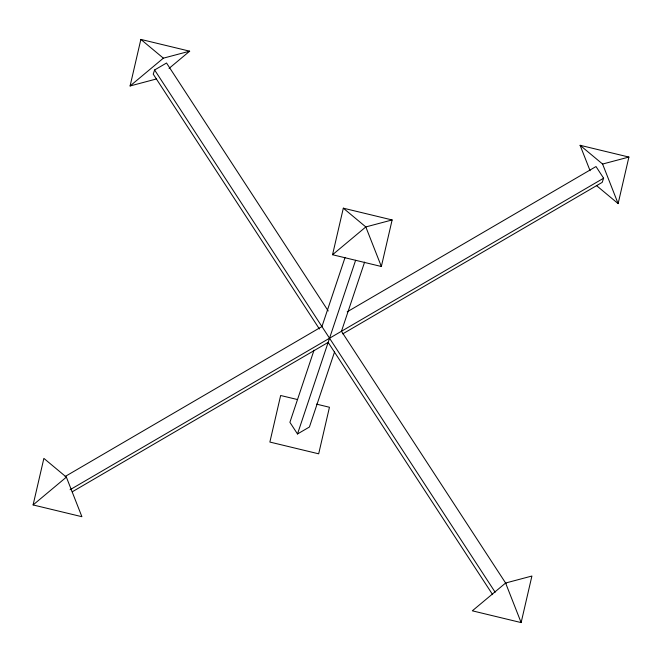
<?xml version="1.0" encoding="UTF-8"?>
<svg xmlns="http://www.w3.org/2000/svg" width="662" height="662" viewBox="0 0 662 662"><rect width="100%" height="100%" fill="white"/><g stroke="black" fill="none" stroke-linecap="round" stroke-linejoin="round"><path stroke-width="0.99" d="M33.1 504.941L43.874 458.385L66.374 477.137L81.906 516.708L33.1 504.941L66.374 477.137M156.398 78.977L130.091 85.969L140.865 39.414L189.671 51.181L169.075 68.385M332.547 254.738L343.321 208.182L392.127 219.95L381.353 266.496L332.547 254.738L365.821 226.934L392.127 219.95M521.135 622.586L531.909 576.031L505.603 583.023L472.329 610.819L521.135 622.586L505.603 583.023M596.404 185.509L618.126 203.615L628.9 157.06L580.094 145.292L590.082 170.73M328.22 310.966L166.534 63.014L154.618 69.973L153.228 74.136L319.415 328.997M314.02 350.215L289.898 422.306L297.503 433.974L309.419 427.015L334.525 351.994M345.084 257.394L321.939 326.565L65.133 476.508M297.503 433.974L355.618 260.29M364.605 262.102L341.46 331.273L505.958 583.545M347.227 311.802L596.007 166.543L603.612 178.202L602.213 182.364L342.742 333.871M130.091 85.969L163.365 58.165L189.671 51.181M70.064 489.731L603.612 178.202M72.241 491.816L328.145 342.395L492.652 594.666M580.094 145.292L602.594 164.044L628.9 157.06M297.586 399.575L280.647 395.495L269.873 442.059L318.679 453.818L329.453 407.254L316.51 404.134M140.865 39.414L163.365 58.165M343.321 208.182L365.821 226.934L381.353 266.496M154.618 69.973L495.168 592.233M602.594 164.044L618.126 203.615"/></g></svg>
